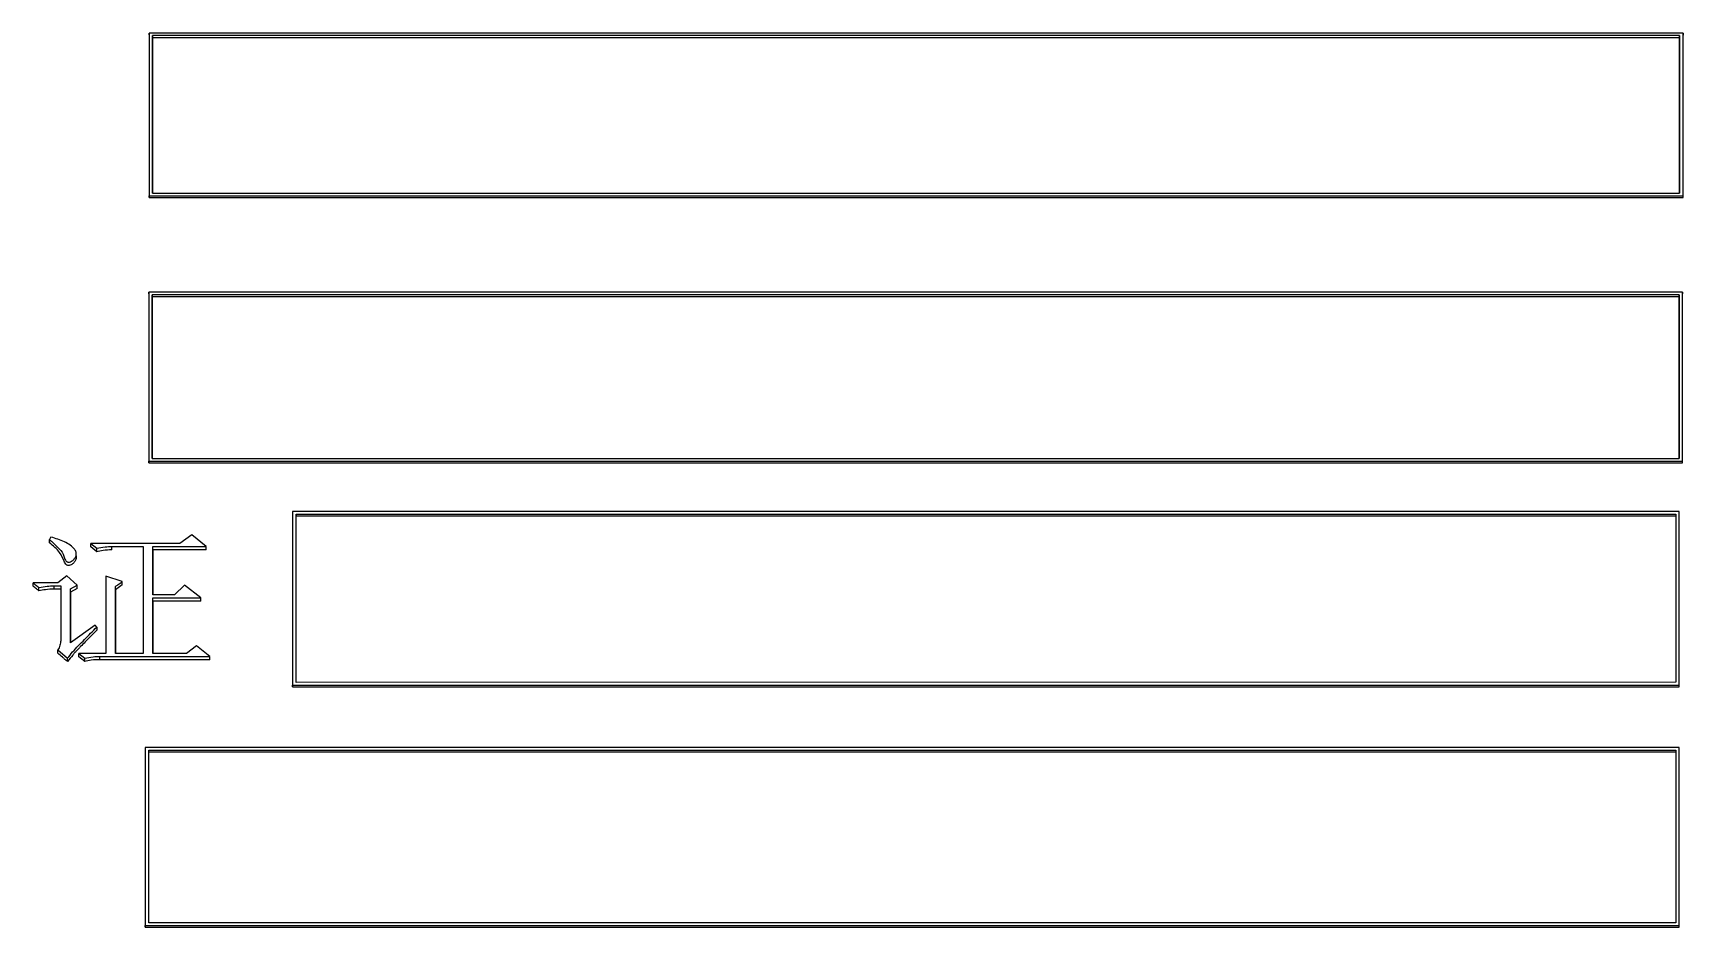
# Model space of a CAD drawing. Header units: millimetres. Extents: x 1890 to 4327, y 775 to 2498.
# Drawn here: x 2458.11 to 2481.91, y 2243.39 to 2256.29 of the extents above; entities that cross this region are included whole.
import ezdxf

# ---------------------------------------------------------------- set-up
doc = ezdxf.new("R2010")
doc.units = ezdxf.units.MM

msp = doc.modelspace()

# ---------------------------------------------------------------- linework, layer by layer
at = {"color": 7, "linetype": 'Continuous', "lineweight": 25}
for p, q in [((2481.914, 2256.293), (2459.781, 2256.293)), ((2459.781, 2256.265), (2459.781, 2256.293)), ((2481.914, 2256.293), (2481.914, 2256.264)), ((2459.781, 2256.265), (2459.781, 2253.917)), ((2481.864, 2256.256), (2459.831, 2256.256)), ((2459.831, 2256.227), (2459.831, 2256.256)), ((2459.831, 2256.227), (2481.864, 2256.227)), ((2481.864, 2256.256), (2481.864, 2256.227)), ((2481.914, 2254.526), (2481.914, 2256.264)), ((2481.914, 2253.917), (2481.914, 2254.338)), ((2459.781, 2253.944), (2481.914, 2253.944)), ((2459.781, 2253.917), (2459.781, 2253.944)), ((2459.781, 2253.917), (2481.914, 2253.917)), ((2459.831, 2253.982), (2481.864, 2253.982)), ((2481.914, 2253.917), (2481.914, 2253.944)), ((2481.909, 2252.554), (2459.776, 2252.554)), ((2459.776, 2252.527), (2459.776, 2252.554)), ((2459.776, 2252.527), (2459.776, 2250.089)), ((2481.859, 2252.515), (2459.826, 2252.515)), ((2459.826, 2252.489), (2459.826, 2252.515)), ((2459.826, 2252.489), (2481.859, 2252.489)), ((2481.859, 2252.515), (2481.859, 2252.489)), ((2481.909, 2252.554), (2481.909, 2252.527)), ((2481.909, 2250.089), (2481.909, 2252.527)), ((2459.776, 2250.114), (2481.909, 2250.115)), ((2459.776, 2250.089), (2459.776, 2250.114)), ((2459.826, 2250.154), (2481.859, 2250.154)), ((2481.909, 2250.089), (2481.909, 2250.115)), ((2459.776, 2250.089), (2481.909, 2250.089)), ((2481.859, 2249.389), (2461.849, 2249.389)), ((2461.849, 2249.389), (2461.849, 2249.365)), ((2481.859, 2249.365), (2481.859, 2249.389)), ((2461.849, 2249.365), (2461.849, 2246.859)), ((2461.905, 2249.35), (2481.809, 2249.35)), ((2461.905, 2249.35), (2461.905, 2249.325)), ((2461.905, 2249.325), (2481.809, 2249.325)), ((2481.809, 2249.35), (2481.809, 2249.325)), ((2481.859, 2246.859), (2481.859, 2249.365)), ((2458.344, 2248.936), (2458.344, 2248.984)), ((2458.939, 2248.924), (2459.025, 2248.856)), ((2460.226, 2248.924), (2458.939, 2248.924)), ((2458.939, 2248.876), (2458.939, 2248.924)), ((2460.399, 2249.053), (2460.226, 2248.924)), ((2460.605, 2248.881), (2460.399, 2249.053)), ((2458.728, 2248.786), (2458.728, 2248.795)), ((2458.728, 2248.746), (2458.728, 2248.762)), ((2459.025, 2248.807), (2458.939, 2248.876)), ((2459.025, 2248.807), (2459.025, 2248.856)), ((2459.242, 2248.881), (2459.696, 2248.881)), ((2459.242, 2248.833), (2459.242, 2248.881)), ((2459.696, 2248.881), (2459.696, 2247.338)), ((2459.837, 2248.881), (2460.605, 2248.881)), ((2459.837, 2248.186), (2459.837, 2248.881)), ((2459.837, 2248.833), (2459.837, 2248.881)), ((2459.837, 2248.833), (2459.837, 2248.186)), ((2460.605, 2248.833), (2459.837, 2248.833)), ((2458.593, 2248.461), (2458.463, 2248.358)), ((2458.744, 2248.323), (2458.593, 2248.461)), ((2459.155, 2248.452), (2459.155, 2247.338)), ((2459.393, 2248.375), (2459.155, 2248.452)), ((2458.463, 2248.358), (2458.106, 2248.358)), ((2458.106, 2248.31), (2458.106, 2248.358)), ((2458.192, 2248.241), (2458.192, 2248.289)), ((2458.409, 2248.315), (2458.506, 2248.315)), ((2458.409, 2248.267), (2458.409, 2248.315)), ((2458.506, 2248.267), (2458.409, 2248.267)), ((2458.506, 2248.315), (2458.506, 2247.546)), ((2458.647, 2248.272), (2458.744, 2248.323)), ((2458.744, 2248.276), (2458.647, 2248.224)), ((2458.647, 2247.494), (2458.647, 2248.272)), ((2458.647, 2248.224), (2458.647, 2248.272)), ((2458.647, 2248.224), (2458.647, 2247.494)), ((2458.744, 2248.276), (2458.744, 2248.323)), ((2459.393, 2248.327), (2459.296, 2248.258)), ((2459.296, 2247.338), (2459.296, 2248.306)), ((2459.296, 2248.258), (2459.296, 2248.306)), ((2459.296, 2248.258), (2459.296, 2247.338)), ((2459.393, 2248.327), (2459.393, 2248.375)), ((2460.291, 2248.323), (2460.15, 2248.186)), ((2460.529, 2248.142), (2460.291, 2248.323)), ((2460.15, 2248.186), (2459.837, 2248.186)), ((2459.837, 2248.142), (2460.529, 2248.142)), ((2459.837, 2247.338), (2459.837, 2248.142)), ((2459.837, 2248.095), (2459.837, 2248.142)), ((2459.837, 2248.095), (2459.837, 2247.338)), ((2460.529, 2248.095), (2459.837, 2248.095)), ((2459.004, 2247.745), (2458.647, 2247.494)), ((2459.025, 2247.719), (2459.004, 2247.745)), ((2459.025, 2247.719), (2459.025, 2247.673)), ((2458.463, 2247.391), (2458.603, 2247.269)), ((2458.603, 2247.223), (2458.603, 2247.269)), ((2458.766, 2247.338), (2458.852, 2247.269)), ((2459.155, 2247.338), (2458.766, 2247.338)), ((2458.766, 2247.292), (2458.766, 2247.338)), ((2458.852, 2247.223), (2458.766, 2247.292)), ((2458.852, 2247.223), (2458.852, 2247.269)), ((2459.069, 2247.295), (2460.659, 2247.295)), ((2459.069, 2247.249), (2459.069, 2247.295)), ((2460.659, 2247.249), (2459.069, 2247.249)), ((2459.696, 2247.338), (2459.296, 2247.338)), ((2460.323, 2247.338), (2459.837, 2247.338)), ((2460.464, 2247.451), (2460.323, 2247.338)), ((2460.659, 2247.295), (2460.464, 2247.451)), ((2460.659, 2247.249), (2460.659, 2247.295)), ((2461.849, 2246.882), (2481.859, 2246.882)), ((2461.849, 2246.859), (2461.849, 2246.882)), ((2461.849, 2246.859), (2481.859, 2246.859)), ((2481.809, 2246.923), (2461.905, 2246.922)), ((2481.859, 2246.859), (2481.859, 2246.882)), ((2481.859, 2245.984), (2459.726, 2245.984)), ((2459.726, 2245.984), (2459.726, 2245.961)), ((2459.726, 2245.961), (2459.726, 2243.391)), ((2459.776, 2245.943), (2481.809, 2245.943)), ((2459.776, 2245.921), (2459.776, 2245.943)), ((2459.776, 2245.921), (2481.809, 2245.921)), ((2481.809, 2245.943), (2481.809, 2245.921)), ((2481.859, 2245.961), (2481.859, 2245.984)), ((2481.859, 2243.391), (2481.859, 2245.961)), ((2481.809, 2243.453), (2459.776, 2243.453)), ((2459.726, 2243.412), (2481.859, 2243.412)), ((2459.726, 2243.391), (2459.726, 2243.412)), ((2459.726, 2243.391), (2481.859, 2243.391)), ((2481.859, 2243.391), (2481.859, 2243.412))]:
    msp.add_line(p, q, dxfattribs=at)
at = {"color": 7, "linetype": 'Continuous', "lineweight": 25, "flags": 128}
for points in [[(2460.605, 2248.833), (2460.605, 2248.857), (2460.605, 2248.881)], [(2460.529, 2248.095), (2460.529, 2248.119), (2460.529, 2248.142)], [(2458.463, 2247.344), (2458.463, 2247.356), (2458.463, 2247.367), (2458.463, 2247.391)]]:
    msp.add_lwpolyline(points, dxfattribs=at)
at = {"color": 7, "linetype": 'Continuous', "lineweight": 25}
for points, knots in [([(2459.781, 2256.293), (2459.781, 2256.061), (2459.781, 2255.596), (2459.781, 2254.814), (2459.781, 2254.26), (2459.781, 2253.944)], [0, 0, 0, 0, 0.300081, 0.600162, 1, 1, 1, 1]), ([(2481.914, 2253.944), (2481.914, 2254.182), (2481.914, 2254.657), (2481.914, 2255.441), (2481.914, 2255.983), (2481.914, 2256.293)], [0, 0, 0, 0, 0.300082, 0.600163, 1, 1, 1, 1]), ([(2459.831, 2256.256), (2459.831, 2256.024), (2459.831, 2255.559), (2459.831, 2254.801), (2459.831, 2254.273), (2459.831, 2253.982)], [0, 0, 0, 0, 0.309921, 0.619841, 1, 1, 1, 1]), ([(2459.831, 2253.982), (2459.831, 2254.164), (2459.831, 2254.538), (2459.831, 2255.289), (2459.831, 2255.852), (2459.831, 2256.227)], [0, 0, 0, 0, 0.240925, 0.494007, 1, 1, 1, 1]), ([(2481.864, 2253.982), (2481.864, 2254.219), (2481.864, 2254.694), (2481.864, 2255.453), (2481.864, 2255.971), (2481.864, 2256.256)], [0, 0, 0, 0, 0.309921, 0.619843, 1, 1, 1, 1]), ([(2481.864, 2256.227), (2481.864, 2256.04), (2481.864, 2255.665), (2481.864, 2254.919), (2481.864, 2254.355), (2481.864, 2253.982)], [0, 0, 0, 0, 0.253092, 0.506185, 1, 1, 1, 1]), ([(2459.776, 2252.554), (2459.776, 2252.312), (2459.776, 2251.828), (2459.776, 2251.016), (2459.776, 2250.442), (2459.776, 2250.114)], [0, 0, 0, 0, 0.300081, 0.600162, 1, 1, 1, 1]), ([(2459.826, 2252.515), (2459.826, 2252.274), (2459.826, 2251.79), (2459.826, 2251.003), (2459.826, 2250.455), (2459.826, 2250.154)], [0, 0, 0, 0, 0.309921, 0.619841, 1, 1, 1, 1]), ([(2459.826, 2250.154), (2459.826, 2250.344), (2459.826, 2250.732), (2459.826, 2251.513), (2459.826, 2252.099), (2459.826, 2252.489)], [0, 0, 0, 0, 0.242059, 0.494764, 1, 1, 1, 1]), ([(2481.859, 2250.154), (2481.859, 2250.4), (2481.859, 2250.892), (2481.859, 2251.68), (2481.859, 2252.219), (2481.859, 2252.515)], [0, 0, 0, 0, 0.309921, 0.619843, 1, 1, 1, 1]), ([(2481.859, 2252.489), (2481.859, 2252.294), (2481.859, 2251.904), (2481.859, 2251.128), (2481.859, 2250.542), (2481.859, 2250.154)], [0, 0, 0, 0, 0.252712, 0.505424, 1, 1, 1, 1]), ([(2481.909, 2250.115), (2481.909, 2250.361), (2481.909, 2250.853), (2481.909, 2251.667), (2481.909, 2252.231), (2481.909, 2252.554)], [0, 0, 0, 0, 0.3000817, 0.6001633, 1, 1, 1, 1]), ([(2461.849, 2249.389), (2461.849, 2249.141), (2461.849, 2248.643), (2461.849, 2247.808), (2461.849, 2247.219), (2461.849, 2246.882)], [0, 0, 0, 0, 0.300081, 0.600162, 1, 1, 1, 1]), ([(2481.859, 2246.882), (2481.859, 2247.135), (2481.859, 2247.641), (2481.859, 2248.477), (2481.859, 2249.058), (2481.859, 2249.389)], [0, 0, 0, 0, 0.300082, 0.600163, 1, 1, 1, 1]), ([(2461.905, 2246.922), (2461.905, 2247.175), (2461.905, 2247.681), (2461.905, 2248.49), (2461.905, 2249.045), (2461.905, 2249.35)], [0, 0, 0, 0, 0.3099205, 0.6198411, 1, 1, 1, 1]), ([(2461.905, 2246.922), (2461.905, 2247.119), (2461.905, 2247.519), (2461.905, 2248.322), (2461.905, 2248.924), (2461.905, 2249.325)], [0, 0, 0, 0, 0.242928, 0.495343, 1, 1, 1, 1]), ([(2481.809, 2249.35), (2481.809, 2249.101), (2481.809, 2248.604), (2481.809, 2247.795), (2481.809, 2247.232), (2481.809, 2246.923)], [0, 0, 0, 0, 0.309921, 0.619842, 1, 1, 1, 1]), ([(2481.809, 2249.325), (2481.809, 2249.125), (2481.809, 2248.724), (2481.809, 2247.925), (2481.809, 2247.322), (2481.809, 2246.923)], [0, 0, 0, 0, 0.252421, 0.504842, 1, 1, 1, 1]), ([(2458.344, 2248.984), (2458.384, 2248.949), (2458.457, 2248.884), (2458.537, 2248.793), (2458.555, 2248.723), (2458.57, 2248.688), (2458.585, 2248.67), (2458.6, 2248.66), (2458.615, 2248.656), (2458.636, 2248.658), (2458.665, 2248.67), (2458.697, 2248.693), (2458.72, 2248.729), (2458.733, 2248.765), (2458.728, 2248.806), (2458.7, 2248.853), (2458.619, 2248.928), (2458.495, 2248.977), (2458.398, 2249.008), (2458.365, 2249.018)], [0, 0, 0, 0, 0.149443, 0.274042, 0.333076, 0.362754, 0.385188, 0.398021, 0.410985, 0.42602, 0.45239, 0.493257, 0.533496, 0.57286, 0.60517, 0.651682, 0.729284, 0.908686, 1, 1, 1, 1]), ([(2458.365, 2249.018), (2458.362, 2249.013), (2458.355, 2249.001), (2458.347, 2248.99), (2458.344, 2248.984)], [0, 0, 0, 0, 0.5, 1, 1, 1, 1]), ([(2458.728, 2248.746), (2458.729, 2248.736), (2458.733, 2248.711), (2458.716, 2248.673), (2458.688, 2248.636), (2458.654, 2248.616), (2458.627, 2248.608), (2458.609, 2248.608), (2458.592, 2248.615), (2458.575, 2248.632), (2458.545, 2248.694), (2458.494, 2248.813), (2458.398, 2248.892), (2458.344, 2248.936)], [0, 0, 0, 0, 0.052453, 0.123771, 0.19881, 0.271367, 0.297266, 0.323434, 0.346422, 0.375988, 0.432132, 0.683487, 1, 1, 1, 1]), ([(2459.025, 2248.856), (2459.065, 2248.864), (2459.136, 2248.879), (2459.209, 2248.881), (2459.242, 2248.881)], [0, 0, 0, 0, 0.558835, 1, 1, 1, 1]), ([(2459.242, 2248.833), (2459.201, 2248.832), (2459.127, 2248.83), (2459.056, 2248.814), (2459.025, 2248.807)], [0, 0, 0, 0, 0.561085, 1, 1, 1, 1]), ([(2458.106, 2248.358), (2458.118, 2248.348), (2458.139, 2248.332), (2458.168, 2248.309), (2458.184, 2248.295), (2458.192, 2248.289)], [0, 0, 0, 0, 0.42835, 0.71417, 1, 1, 1, 1]), ([(2458.192, 2248.241), (2458.18, 2248.251), (2458.159, 2248.268), (2458.13, 2248.29), (2458.114, 2248.303), (2458.106, 2248.31)], [0, 0, 0, 0, 0.432889, 0.716443, 1, 1, 1, 1]), ([(2458.192, 2248.289), (2458.232, 2248.297), (2458.303, 2248.313), (2458.376, 2248.314), (2458.409, 2248.315)], [0, 0, 0, 0, 0.5588391, 1, 1, 1, 1]), ([(2458.409, 2248.267), (2458.368, 2248.266), (2458.294, 2248.264), (2458.224, 2248.248), (2458.192, 2248.241)], [0, 0, 0, 0, 0.561089, 1, 1, 1, 1]), ([(2459.296, 2248.306), (2459.309, 2248.315), (2459.331, 2248.331), (2459.364, 2248.354), (2459.383, 2248.368), (2459.393, 2248.375)], [0, 0, 0, 0, 0.400149, 0.700074, 1, 1, 1, 1]), ([(2458.603, 2247.269), (2458.628, 2247.3), (2458.703, 2247.395), (2458.851, 2247.54), (2458.967, 2247.66), (2459.025, 2247.719)], [0, 0, 0, 0, 0.190523, 0.595111, 1, 1, 1, 1]), ([(2458.506, 2247.546), (2458.506, 2247.528), (2458.505, 2247.498), (2458.496, 2247.456), (2458.485, 2247.421), (2458.47, 2247.401), (2458.463, 2247.391)], [0, 0, 0, 0, 0.337489, 0.556536, 0.776867, 1, 1, 1, 1]), ([(2459.025, 2247.673), (2458.97, 2247.617), (2458.891, 2247.539), (2458.803, 2247.449), (2458.767, 2247.411), (2458.751, 2247.394), (2458.742, 2247.386), (2458.731, 2247.374), (2458.72, 2247.362), (2458.702, 2247.342), (2458.662, 2247.297), (2458.628, 2247.254), (2458.603, 2247.223)], [0, 0, 0, 0, 0.381229, 0.535671, 0.612893, 0.632198, 0.651503, 0.670808, 0.709419, 0.728724, 0.805952, 1, 1, 1, 1]), ([(2458.603, 2247.223), (2458.591, 2247.233), (2458.567, 2247.254), (2458.52, 2247.294), (2458.486, 2247.324), (2458.463, 2247.344)], [0, 0, 0, 0, 0.257321, 0.514642, 1, 1, 1, 1]), ([(2458.852, 2247.269), (2458.892, 2247.278), (2458.963, 2247.293), (2459.036, 2247.295), (2459.069, 2247.295)], [0, 0, 0, 0, 0.558835, 1, 1, 1, 1]), ([(2459.069, 2247.249), (2459.028, 2247.248), (2458.954, 2247.246), (2458.883, 2247.23), (2458.852, 2247.223)], [0, 0, 0, 0, 0.5610854, 1, 1, 1, 1]), ([(2459.726, 2245.984), (2459.726, 2245.728), (2459.726, 2245.218), (2459.726, 2244.361), (2459.726, 2243.757), (2459.726, 2243.412)], [0, 0, 0, 0, 0.3000809, 0.6001618, 1, 1, 1, 1]), ([(2459.776, 2243.453), (2459.776, 2243.712), (2459.776, 2244.23), (2459.776, 2245.061), (2459.776, 2245.63), (2459.776, 2245.943)], [0, 0, 0, 0, 0.3099206, 0.6198411, 1, 1, 1, 1]), ([(2459.776, 2243.453), (2459.776, 2243.655), (2459.776, 2244.066), (2459.776, 2244.89), (2459.776, 2245.509), (2459.776, 2245.921)], [0, 0, 0, 0, 0.2437907, 0.495918, 1, 1, 1, 1]), ([(2481.809, 2245.943), (2481.809, 2245.688), (2481.809, 2245.177), (2481.809, 2244.347), (2481.809, 2243.771), (2481.809, 2243.453)], [0, 0, 0, 0, 0.309921, 0.619843, 1, 1, 1, 1]), ([(2481.809, 2245.921), (2481.809, 2245.715), (2481.809, 2245.303), (2481.809, 2244.482), (2481.809, 2243.864), (2481.809, 2243.453)], [0, 0, 0, 0, 0.252132, 0.504264, 1, 1, 1, 1]), ([(2481.859, 2243.412), (2481.859, 2243.671), (2481.859, 2244.189), (2481.859, 2245.047), (2481.859, 2245.643), (2481.859, 2245.984)], [0, 0, 0, 0, 0.300082, 0.600163, 1, 1, 1, 1])]:
    msp.add_open_spline(points, degree=3, knots=knots, dxfattribs=at)

doc.saveas('drawing.dxf')
